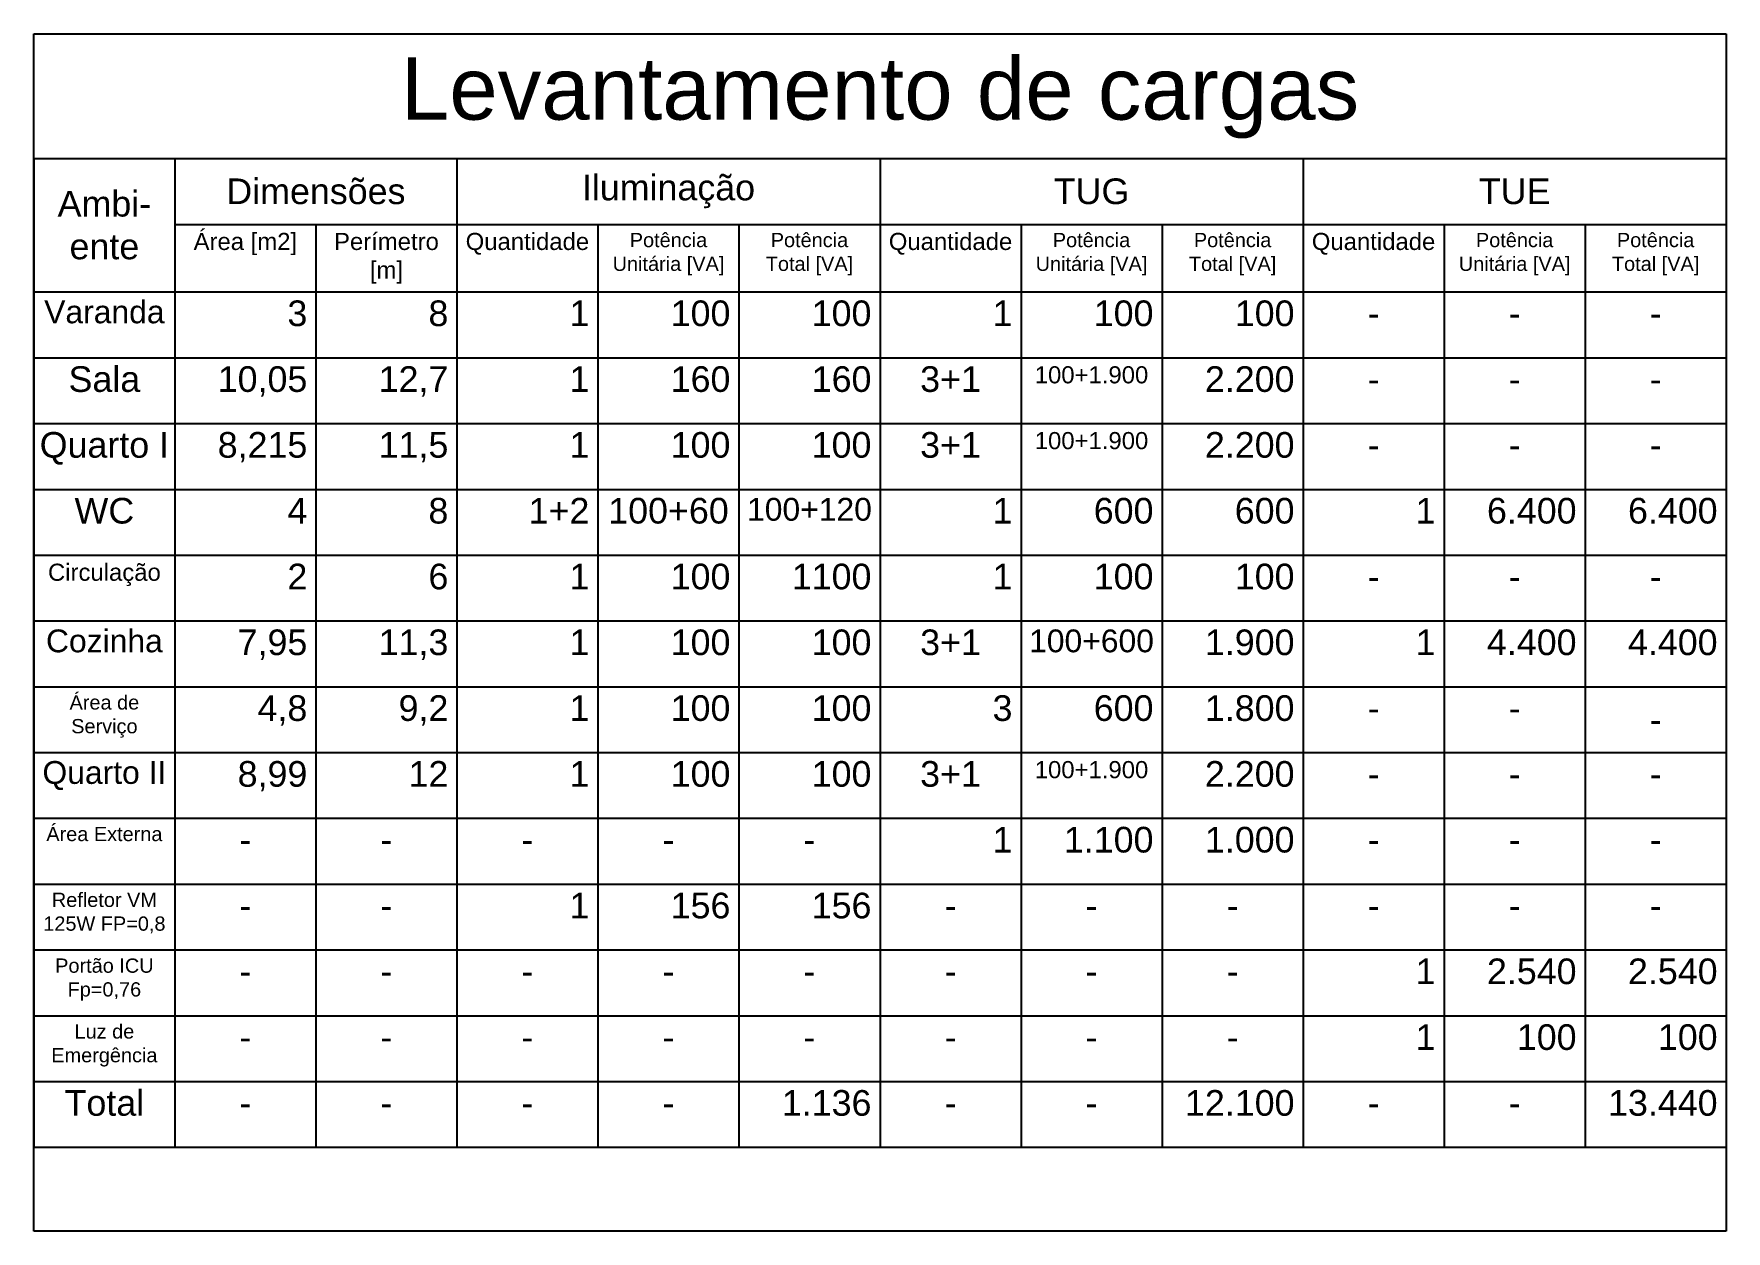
# Model space of a CAD drawing. Header units: millimetres. Extents: x 0 to 297, y 0 to 210.
import ezdxf
from ezdxf.enums import TextEntityAlignment as Align

# ---------------------------------------------------------------- set-up
doc = ezdxf.new("R2010")
doc.units = ezdxf.units.MM
doc.styles.get("Standard").update_dxf_attribs({"font": 'ARIAL.TTF'})

# ---------------------------------------------------------------- blocks, each defined once
blk = doc.blocks.new('*T1')
at = {"color": 0, "linetype": 'ByBlock', "lineweight": -2, "transparency": 16777216}
for p, q in [((0, 0), (297, 0)), ((0, 0), (0, -173.43)), ((24.75, 0), (24.75, -173.43)), ((74.25, 0), (74.25, -173.43)), ((148.5, 0), (148.5, -173.43)), ((222.75, 0), (222.75, -173.43)), ((297, 0), (297, -173.43)), ((24.75, -11.54), (297, -11.54)), ((49.5, -11.54), (49.5, -173.43)), ((99, -11.54), (99, -173.43)), ((123.75, -11.54), (123.75, -173.43)), ((173.25, -11.54), (173.25, -173.43)), ((198, -11.54), (198, -173.43)), ((247.5, -11.54), (247.5, -173.43)), ((272.25, -11.54), (272.25, -173.43)), ((0, -23.39), (297, -23.39)), ((0, -34.93), (297, -34.93)), ((0, -46.47), (297, -46.47)), ((0, -58.02), (297, -58.02)), ((0, -69.56), (297, -69.56)), ((0, -81.1), (297, -81.1)), ((0, -92.64), (297, -92.64)), ((0, -104.18), (297, -104.18)), ((0, -115.72), (297, -115.72)), ((0, -127.27), (297, -127.27)), ((0, -138.81), (297, -138.81)), ((0, -150.35), (297, -150.35)), ((0, -161.89), (297, -161.89)), ((0, -173.43), (297, -173.43))]:
    blk.add_line(p, q, dxfattribs=at)
at = {"color": 0, "transparency": 16777216}
for s, insert, char_height, width, attachment_point in [('Iluminação', (111.38, -5.77), 4.5, 71.25, 5), ('Ambi- ente', (12.38, -11.7), 4.5, 21.75, 5), ('Dimensões', (49.5, -5.77), 4.5, 46.5, 5), ('TUG', (185.62, -5.77), 4.5, 71.25, 5), ('TUE', (259.88, -5.77), 4.5, 71.25, 5), ('Área [m2]', (37.12, -13.04), 3, 21.75, 2), ('Perímetro [m]', (61.88, -13.04), 3, 21.75, 2), ('Quantidade', (86.62, -13.04), 3, 21.75, 2), ('Potência Unitária [VA]', (111.38, -13.04), 2.5, 21.75, 2), ('Potência Total [VA]', (136.12, -13.04), 2.5, 21.75, 2), ('Quantidade', (160.88, -13.04), 3, 21.75, 2), ('Potência Unitária [VA]', (185.62, -13.04), 2.5, 21.75, 2), ('Potência Total [VA]', (210.38, -13.04), 2.5, 21.75, 2), ('Quantidade', (235.12, -13.04), 3, 21.75, 2), ('Potência Unitária [VA]', (259.88, -13.04), 2.5, 21.75, 2), ('Potência Total [VA]', (284.62, -13.04), 2.5, 21.75, 2), ('Varanda', (12.38, -24.89), 4, 21.75, 2), ('3', (48, -24.89), 4.5, 21.75, 3), ('8', (72.75, -24.89), 4.5, 21.75, 3), ('1', (97.5, -24.89), 4.5, 21.75, 3), ('100', (122.25, -24.89), 4.5, 21.75, 3), ('100', (147, -24.89), 4.5, 21.75, 3), ('1', (171.75, -24.89), 4.5, 21.75, 3), ('100', (196.5, -24.89), 4.5, 21.75, 3), ('100', (221.25, -24.89), 4.5, 21.75, 3), ('-', (235.12, -24.89), 4.5, 21.75, 2), ('-', (259.88, -24.89), 4.5, 21.75, 2), ('-', (284.62, -24.89), 4.5, 21.75, 2), ('Sala', (12.38, -36.43), 4.5, 21.75, 2), ('10,05', (48, -36.43), 4.5, 21.75, 3), ('12,7', (72.75, -36.43), 4.5, 21.75, 3), ('1', (97.5, -36.43), 4.5, 21.75, 3), ('160', (122.25, -36.43), 4.5, 21.75, 3), ('160', (147, -36.43), 4.5, 21.75, 3), ('3+1', (160.88, -36.43), 4.5, 21.75, 2), ('100+1.900', (185.62, -36.43), 3, 21.75, 2), ('2.200', (221.25, -36.43), 4.5, 21.75, 3), ('-', (235.12, -36.43), 4.5, 21.75, 2), ('-', (259.88, -36.43), 4.5, 21.75, 2), ('-', (284.62, -36.43), 4.5, 21.75, 2), ('Quarto I', (12.38, -47.97), 4.5, 21.75, 2), ('8,215', (48, -47.97), 4.5, 21.75, 3), ('11,5', (72.75, -47.97), 4.5, 21.75, 3), ('1', (97.5, -47.97), 4.5, 21.75, 3), ('100', (122.25, -47.97), 4.5, 21.75, 3), ('100', (147, -47.97), 4.5, 21.75, 3), ('3+1', (160.88, -47.97), 4.5, 21.75, 2), ('100+1.900', (185.62, -47.97), 3, 21.75, 2), ('2.200', (221.25, -47.97), 4.5, 21.75, 3), ('-', (235.12, -47.97), 4.5, 21.75, 2), ('-', (259.88, -47.97), 4.5, 21.75, 2), ('-', (284.62, -47.97), 4.5, 21.75, 2), ('WC', (12.38, -59.52), 4.5, 21.75, 2), ('4', (48, -59.52), 4.5, 21.75, 3), ('8', (72.75, -59.52), 4.5, 21.75, 3), ('1+2', (97.5, -59.52), 4.5, 21.75, 3), ('100+60', (111.38, -59.52), 4.5, 21.75, 2), ('100+120', (136.12, -59.52), 4, 21.75, 2), ('1', (171.75, -59.52), 4.5, 21.75, 3), ('600', (196.5, -59.52), 4.5, 21.75, 3), ('600', (221.25, -59.52), 4.5, 21.75, 3), ('1', (246, -59.52), 4.5, 21.75, 3), ('6.400', (270.75, -59.52), 4.5, 21.75, 3), ('6.400', (295.5, -59.52), 4.5, 21.75, 3), ('Circulação', (12.38, -71.06), 3, 21.75, 2), ('2', (48, -71.06), 4.5, 21.75, 3), ('6', (72.75, -71.06), 4.5, 21.75, 3), ('1', (97.5, -71.06), 4.5, 21.75, 3), ('100', (122.25, -71.06), 4.5, 21.75, 3), ('1100', (147, -71.06), 4.5, 21.75, 3), ('1', (171.75, -71.06), 4.5, 21.75, 3), ('100', (196.5, -71.06), 4.5, 21.75, 3), ('100', (221.25, -71.06), 4.5, 21.75, 3), ('-', (235.12, -71.06), 4.5, 21.75, 2), ('-', (259.88, -71.06), 4.5, 21.75, 2), ('-', (284.62, -71.06), 4.5, 21.75, 2), ('Cozinha', (12.38, -82.6), 4, 21.75, 2), ('7,95', (48, -82.6), 4.5, 21.75, 3), ('11,3', (72.75, -82.6), 4.5, 21.75, 3), ('1', (97.5, -82.6), 4.5, 21.75, 3), ('100', (122.25, -82.6), 4.5, 21.75, 3), ('100', (147, -82.6), 4.5, 21.75, 3), ('3+1', (160.88, -82.6), 4.5, 21.75, 2), ('100+600', (185.62, -82.6), 4, 21.75, 2), ('1.900', (221.25, -82.6), 4.5, 21.75, 3), ('1', (246, -82.6), 4.5, 21.75, 3), ('4.400', (270.75, -82.6), 4.5, 21.75, 3), ('4.400', (295.5, -82.6), 4.5, 21.75, 3), ('Área de Serviço', (12.38, -94.14), 2.5, 21.75, 2), ('4,8', (48, -94.14), 4.5, 21.75, 3), ('9,2', (72.75, -94.14), 4.5, 21.75, 3), ('1', (97.5, -94.14), 4.5, 21.75, 3), ('100', (122.25, -94.14), 4.5, 21.75, 3), ('100', (147, -94.14), 4.5, 21.75, 3), ('3', (171.75, -94.14), 4.5, 21.75, 3), ('600', (196.5, -94.14), 4.5, 21.75, 3), ('1.800', (221.25, -94.14), 4.5, 21.75, 3), ('-', (235.12, -94.14), 4.5, 21.75, 2), ('-', (259.88, -94.14), 4.5, 21.75, 2), ('-', (284.62, -98.41), 4.5, 21.75, 5), ('Quarto II', (12.38, -105.68), 4, 21.75, 2), ('8,99', (48, -105.68), 4.5, 21.75, 3), ('12', (72.75, -105.68), 4.5, 21.75, 3), ('1', (97.5, -105.68), 4.5, 21.75, 3), ('100', (122.25, -105.68), 4.5, 21.75, 3), ('100', (147, -105.68), 4.5, 21.75, 3), ('3+1', (160.88, -105.68), 4.5, 21.75, 2), ('100+1.900', (185.62, -105.68), 3, 21.75, 2), ('2.200', (221.25, -105.68), 4.5, 21.75, 3), ('-', (235.12, -105.68), 4.5, 21.75, 2), ('-', (259.88, -105.68), 4.5, 21.75, 2), ('-', (284.62, -105.68), 4.5, 21.75, 2), ('Área Externa', (12.38, -117.22), 2.5, 21.75, 2), ('1', (171.75, -117.22), 4.5, 21.75, 3), ('1.100', (196.5, -117.22), 4.5, 21.75, 3), ('1.000', (221.25, -117.22), 4.5, 21.75, 3), ('-', (37.12, -117.22), 4.5, 21.75, 2), ('-', (61.88, -117.22), 4.5, 21.75, 2), ('-', (86.62, -117.22), 4.5, 21.75, 2), ('-', (111.38, -117.22), 4.5, 21.75, 2), ('-', (136.12, -117.22), 4.5, 21.75, 2), ('-', (235.12, -117.22), 4.5, 21.75, 2), ('-', (259.88, -117.22), 4.5, 21.75, 2), ('-', (284.62, -117.22), 4.5, 21.75, 2), ('Refletor VM 125W FP=0,8', (12.38, -128.77), 2.5, 21.75, 2), ('1', (97.5, -128.77), 4.5, 21.75, 3), ('156', (122.25, -128.77), 4.5, 21.75, 3), ('156', (147, -128.77), 4.5, 21.75, 3), ('-', (37.12, -128.77), 4.5, 21.75, 2), ('-', (61.88, -128.77), 4.5, 21.75, 2), ('-', (160.88, -128.77), 4.5, 21.75, 2), ('-', (185.62, -128.77), 4.5, 21.75, 2), ('-', (210.38, -128.77), 4.5, 21.75, 2), ('-', (235.12, -128.77), 4.5, 21.75, 2), ('-', (259.88, -128.77), 4.5, 21.75, 2), ('-', (284.62, -128.77), 4.5, 21.75, 2), ('Portão ICU Fp=0,76', (12.38, -140.31), 2.5, 21.75, 2), ('1', (246, -140.31), 4.5, 21.75, 3), ('2.540', (270.75, -140.31), 4.5, 21.75, 3), ('2.540', (295.5, -140.31), 4.5, 21.75, 3), ('-', (37.12, -140.31), 4.5, 21.75, 2), ('-', (61.88, -140.31), 4.5, 21.75, 2), ('-', (86.62, -140.31), 4.5, 21.75, 2), ('-', (111.38, -140.31), 4.5, 21.75, 2), ('-', (136.12, -140.31), 4.5, 21.75, 2), ('-', (160.88, -140.31), 4.5, 21.75, 2), ('-', (185.62, -140.31), 4.5, 21.75, 2), ('-', (210.38, -140.31), 4.5, 21.75, 2), ('Luz de Emergência', (12.38, -151.85), 2.5, 21.75, 2), ('-', (37.12, -151.85), 4.5, 21.75, 2), ('-', (61.88, -151.85), 4.5, 21.75, 2), ('-', (86.62, -151.85), 4.5, 21.75, 2), ('-', (111.38, -151.85), 4.5, 21.75, 2), ('-', (136.12, -151.85), 4.5, 21.75, 2), ('-', (160.88, -151.85), 4.5, 21.75, 2), ('-', (185.62, -151.85), 4.5, 21.75, 2), ('-', (210.38, -151.85), 4.5, 21.75, 2), ('1', (246, -151.85), 4.5, 21.75, 3), ('100', (270.75, -151.85), 4.5, 21.75, 3), ('100', (295.5, -151.85), 4.5, 21.75, 3), ('Total', (12.38, -163.39), 4.5, 21.75, 2), ('1.136', (147, -163.39), 4.5, 21.75, 3), ('12.100', (221.25, -163.39), 4.5, 21.75, 3), ('13.440', (295.5, -163.39), 4.5, 21.75, 3), ('-', (37.12, -163.39), 4.5, 21.75, 2), ('-', (61.88, -163.39), 4.5, 21.75, 2), ('-', (86.62, -163.39), 4.5, 21.75, 2), ('-', (111.38, -163.39), 4.5, 21.75, 2), ('-', (160.88, -163.39), 4.5, 21.75, 2), ('-', (185.62, -163.39), 4.5, 21.75, 2), ('-', (235.12, -163.39), 4.5, 21.75, 2), ('-', (259.88, -163.39), 4.5, 21.75, 2)]:
    blk.add_mtext(s, dxfattribs=dict(at, insert=insert, char_height=char_height, width=width, attachment_point=attachment_point))

msp = doc.modelspace()

# ---------------------------------------------------------------- linework, layer by layer
for p, q in [((0, 210), (297, 210)), ((0, 0), (0, 210)), ((297, 210), (297, 0)), ((297, 0), (0, 0))]:
    msp.add_line(p, q)

# ---------------------------------------------------------------- block references
msp.add_blockref('*T1', (0, 188.13))

# ---------------------------------------------------------------- texts
msp.add_text('Levantamento de cargas', height=10.9372).set_placement((148.5, 199.06), align=Align.MIDDLE)

doc.saveas('drawing.dxf')
